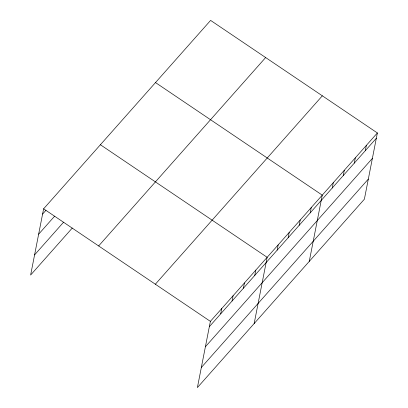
<?xml version="1.0" encoding="UTF-8"?>
<svg xmlns="http://www.w3.org/2000/svg" width="408" height="408" viewBox="0 0 408 408"><rect width="100%" height="100%" fill="white"/><g stroke="black" fill="none" stroke-linecap="round" stroke-linejoin="round"><path stroke-width="0.61" d="M377.369 132.962L210.38 321.366L197.39 387.6L364.38 199.196L377.369 132.962L210.61 20.4L43.62 208.804L30.631 275.038L72.262 228.062M220.697 313.849L221.738 308.555M232.055 301.038L233.09 295.744M243.408 288.226L244.448 282.933M254.765 275.415L255.806 270.121M254.164 323.544L267.158 257.31L100.399 144.748M277.139 250.17L278.18 244.876M288.165 237.737L289.201 232.443M299.186 225.298L300.222 220.004M310.207 212.864L311.243 207.57M309.269 261.37L322.264 195.136L155.504 82.574M332.25 187.996L333.285 182.702M343.271 175.562L344.306 170.269M354.292 163.129L355.327 157.835M365.313 150.695L366.348 145.401M42.585 214.098L45.951 210.299M38.638 234.207L54.621 216.174M34.573 254.924L63.592 222.187M98.654 245.947L265.644 57.548M155.351 284.223L322.34 95.819M209.345 326.66L376.334 138.256M205.397 346.769L372.387 158.37M201.333 367.491L368.322 179.087M43.62 208.804L210.38 321.366"/></g></svg>
